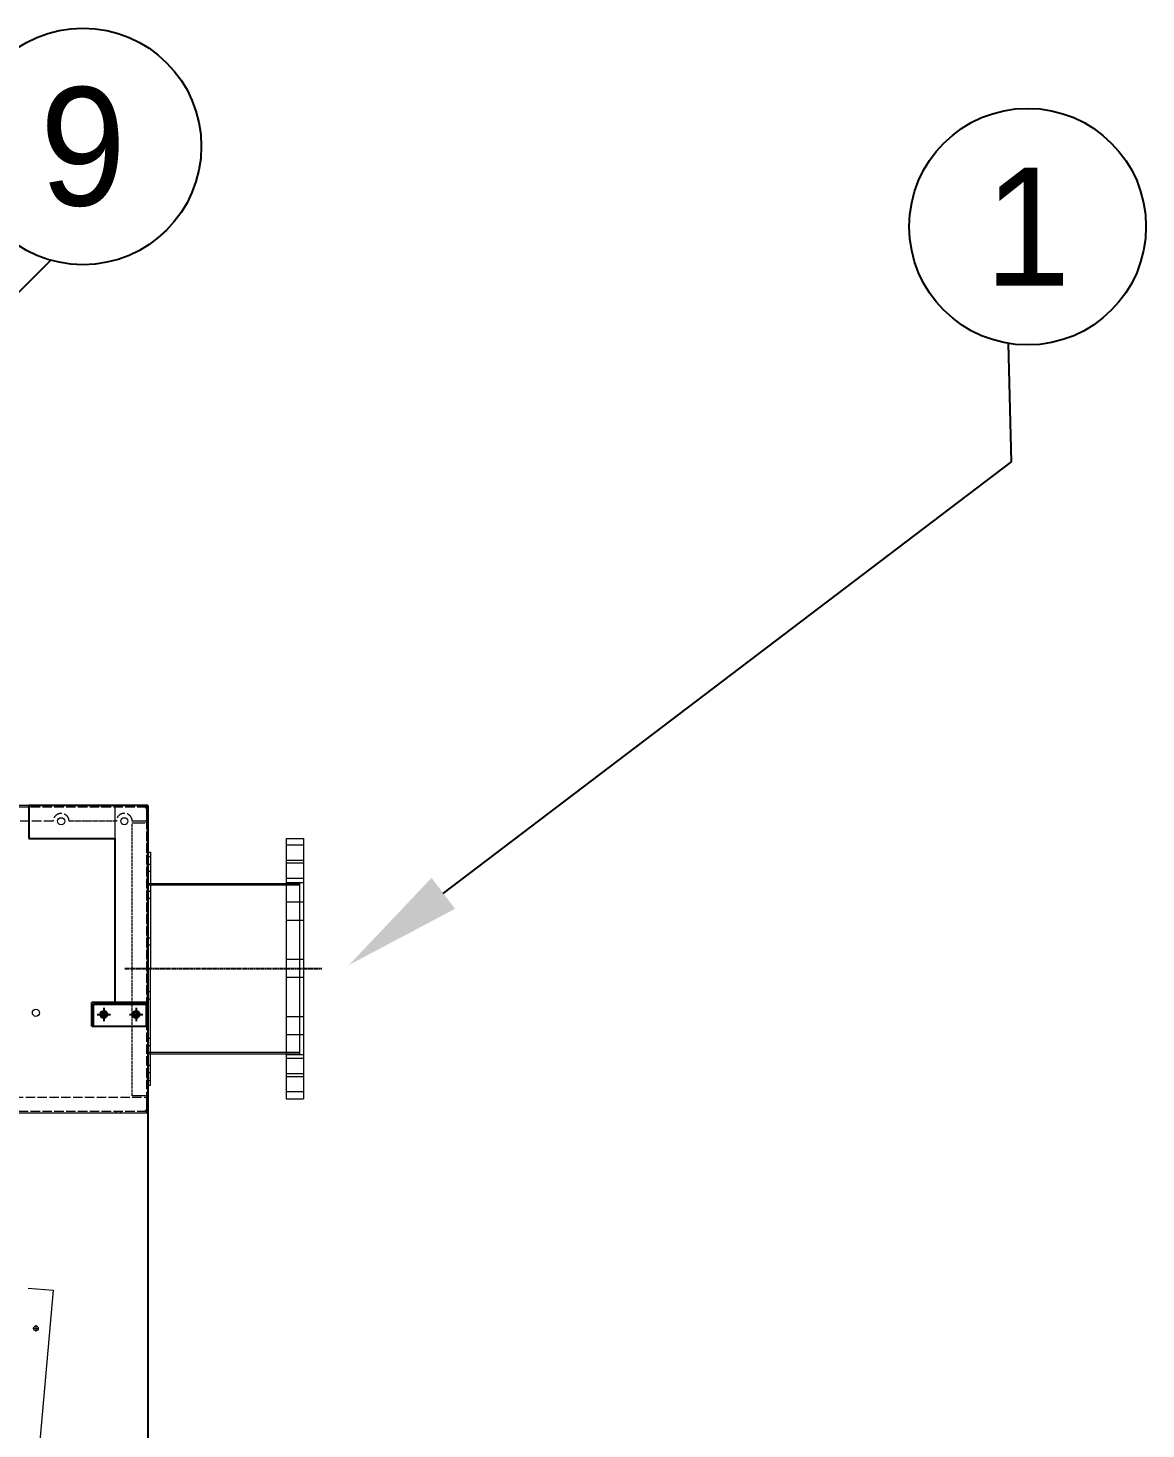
# Model space of a CAD drawing. Header units: millimetres. Extents: x 3026 to 35289, y 2869 to 25683.
# Drawn here: x 19719 to 21136, y 13640 to 15416 of the extents above; entities that cross this region are included whole.
import ezdxf
from ezdxf import colors
from ezdxf.entities.mleader import LeaderData, LeaderLine
from ezdxf.enums import TextEntityAlignment as Align
from ezdxf.math import Vec2, Vec3

# ---------------------------------------------------------------- set-up
doc = ezdxf.new("R2010")
doc.units = ezdxf.units.MM
for name, pattern in [('CENTER', [2, 1.25, -0.25, 0.25, -0.25]), ('DASHDOT', [18.5, 12, -3, 0.5, -3]), ('DASHED', [15, 12, -3])]:
    doc.linetypes.add(name, pattern=pattern)
for name, color, linetype in [('center', 1, 'CENTER'), ('냉각탑_dim', 1, 'Continuous'), ('냉각탑_text', 3, 'Continuous')]:
    doc.layers.add(name, color=color, linetype=linetype)
doc.styles.get("Standard").update_dxf_attribs({"font": 'arial.ttf'})
doc.styles.add('돋움', font='Dotum.ttf')

# ---------------------------------------------------------------- blocks, each defined once
blk = doc.blocks.new('A$C4226346C')
at = {"color": 7, "lineweight": 15}
for p, q in [((23.3, 330), (23.3, 165)), ((45.3, 330), (23.3, 330)), ((23.3, 321.5), (45.3, 321.5)), ((45.3, 330), (45.3, 165)), ((23.3, 302.1), (45.3, 302.1)), ((23.3, 302.1), (45.3, 302.1)), ((217.1, 312.7), (217.1, 165)), ((220.3, 312.7), (217.1, 312.7)), ((220.3, 312.7), (217.1, 312.7)), ((220.3, 307), (217.1, 307)), ((220.3, 312.7), (220.3, 165)), ((23.3, 298.5), (45.3, 298.5)), ((217.1, 297), (220.3, 297)), ((217.1, 297), (220.3, 297)), ((217.1, 288), (220.3, 288)), ((217.1, 288), (220.3, 288)), ((23.3, 279.1), (45.3, 279.1)), ((23.3, 279.1), (45.3, 279.1)), ((45.3, 274), (23.3, 274)), ((28.3, 273), (28.3, 165)), ((45.3, 273), (28.3, 273)), ((220.3, 271), (28.3, 271)), ((217.1, 273), (45.3, 273)), ((220.3, 273), (217.1, 273)), ((220.3, 273), (217.1, 273)), ((220.3, 165), (220.3, 273)), ((23.3, 249), (45.3, 249)), ((23.3, 249), (45.3, 249)), ((217.1, 262.8), (220.3, 262.8)), ((217.1, 262.8), (220.3, 262.8)), ((217.1, 253.8), (220.3, 253.8)), ((217.1, 253.8), (220.3, 253.8)), ((23.3, 226), (45.3, 226)), ((23.3, 226), (45.3, 226)), ((217.1, 203.7), (220.3, 203.7)), ((217.1, 203.7), (220.3, 203.7)), ((217.1, 194.7), (220.3, 194.7)), ((217.1, 194.7), (220.3, 194.7)), ((23.3, 176.5), (45.3, 176.5)), ((23.3, 176.5), (45.3, 176.5)), ((23.3, 165), (23.3, 0)), ((28.3, 165), (28.3, 57)), ((28.3, 165), (28.3, 59)), ((45.3, 165), (45.3, 0)), ((217.1, 17.3), (217.1, 165)), ((220.3, 17.3), (220.3, 165)), ((220.3, 57), (220.3, 165)), ((220.3, 59), (220.3, 165)), ((23.3, 153.5), (45.3, 153.5)), ((23.3, 153.5), (45.3, 153.5)), ((217.1, 135.3), (220.3, 135.3)), ((217.1, 135.3), (220.3, 135.3)), ((217.1, 126.3), (220.3, 126.3)), ((217.1, 126.3), (220.3, 126.3)), ((23.3, 104), (45.3, 104)), ((23.3, 104), (45.3, 104)), ((23.3, 81), (45.3, 81)), ((23.3, 81), (45.3, 81)), ((217.1, 76.2), (220.3, 76.2)), ((217.1, 76.2), (220.3, 76.2)), ((45.3, 56), (23.3, 56)), ((220.3, 59), (28.3, 59)), ((45.3, 57), (28.3, 57)), ((217.1, 57), (45.3, 57)), ((217.1, 67.2), (220.3, 67.2)), ((217.1, 67.2), (220.3, 67.2)), ((220.3, 57), (217.1, 57)), ((220.3, 57), (217.1, 57)), ((23.3, 50.9), (45.3, 50.9)), ((23.3, 50.9), (45.3, 50.9)), ((217.1, 42), (220.3, 42)), ((217.1, 42), (220.3, 42)), ((23.3, 31.5), (45.3, 31.5)), ((23.3, 27.9), (45.3, 27.9)), ((23.3, 27.9), (45.3, 27.9)), ((217.1, 33), (220.3, 33)), ((217.1, 33), (220.3, 33)), ((220.3, 23), (217.1, 23)), ((23.3, 8.5), (45.3, 8.5)), ((220.3, 17.3), (217.1, 17.3)), ((220.3, 17.3), (217.1, 17.3)), ((45.3, 0), (23.3, 0))]:
    blk.add_line(p, q, dxfattribs=at)
at = {"layer": 'center'}
blk.add_line((249.8, 165), (0, 165), dxfattribs=at)
blk = doc.blocks.new('A$C7AF137E1')
at = {"color": 7, "linetype": 'DASHDOT', "lineweight": 13, "ltscale": 0.0195}
for p, q in [((2650, 21.4), (2650, 13.6)), ((2653.9, 17.5), (2646.1, 17.5))]:
    blk.add_line(p, q, dxfattribs=at)
at = {"color": 7, "lineweight": 13, "ltscale": 0.07975}
blk.add_line((2700, 31.9), (2700, 0), dxfattribs=at)
at = {"color": 7, "lineweight": 13}
blk.add_line((2700, 0), (0, 0), dxfattribs=at)
blk.add_circle((2650, 17.5), 3, dxfattribs=at)
blk = doc.blocks.new('A$C60135176')
at = {"color": 1}
for p, q in [((151, 250), (0, 250)), ((0, 250), (0, 208)), ((151, 0), (151, 250)), ((0, 208), (109, 208)), ((109, 208), (109, 0)), ((109, 0), (151, 0))]:
    blk.add_line(p, q, dxfattribs=at)
blk = doc.blocks.new('A$C506531F9')
for p, q in [((71, 30), (0, 30)), ((0, 0), (0, 30)), ((71, 0), (71, 30)), ((0, 0), (71, 0))]:
    blk.add_line(p, q)
at = {"color": 7}
for p, q in [((2, 28), (69, 28)), ((2, 0), (2, 28)), ((69, 0), (69, 28)), ((0, 0), (71, 0))]:
    blk.add_line(p, q, dxfattribs=at)
for centre, radius in [((15, 15), 4.5), ((15, 15), 4.5), ((15, 15), 3), ((56, 15), 4.5), ((56, 15), 4.5), ((56, 15), 3)]:
    blk.add_circle(centre, radius)
at = {"layer": 'center'}
for p, q in [((15, 23.5), (15, 6.5)), ((56, 23.5), (56, 6.5)), ((6.5, 15), (23.5, 15)), ((47.5, 15), (64.5, 15))]:
    blk.add_line(p, q, dxfattribs=at)
blk = doc.blocks.new('1')
at = {"color": 7, "lineweight": 13}
for p, q in [((19869.4, 14430.7), (17372.8, 14430.7)), ((19829.1, 14427.8), (19829.1, 14180.7)), ((19871.1, 14427.8), (19871.1, 14043.6)), ((19869.4, 14180.7), (19829.1, 14180.7)), ((19869.4, 14040.7), (17372.8, 14040.7))]:
    blk.add_line(p, q, dxfattribs=at)
at = {"color": 7, "linetype": 'DASHED', "lineweight": 13}
for p, q in [((19869.4, 14428.7), (17372.8, 14428.7)), ((19869.1, 14427.8), (19869.1, 14043.6)), ((19751.1, 14410.7), (17923.1, 14410.7)), ((19671.1, 14060.7), (19869.4, 14060.7)), ((19869.4, 14042.7), (17372.8, 14042.7))]:
    blk.add_line(p, q, dxfattribs=at)
at = {"color": 7, "linetype": 'DASHED', "lineweight": 13, "ltscale": 0.00625}
for p, q in [((19812.1, 14428.7), (19812.1, 14430.7)), ((19830.1, 14428.7), (19830.1, 14430.7)), ((19871.1, 14427.8), (19869.1, 14427.8)), ((19871.1, 14408.7), (19869.1, 14408.7)), ((19871.1, 14385.2), (19869.1, 14385.2)), ((19871.1, 14376.2), (19869.1, 14376.2)), ((19871.1, 14285.2), (19869.1, 14285.2)), ((19871.1, 14276.2), (19869.1, 14276.2)), ((19871.1, 14185.2), (19869.1, 14185.2)), ((19871.1, 14176.2), (19869.1, 14176.2)), ((19871.1, 14085.2), (19869.1, 14085.2)), ((19871.1, 14076.2), (19869.1, 14076.2)), ((19871.1, 14062.7), (19869.1, 14062.7)), ((19830.1, 14042.7), (19830.1, 14040.7)), ((19836.1, 14042.7), (19836.1, 14040.7)), ((19871.1, 14043.6), (19869.1, 14043.6))]:
    blk.add_line(p, q, dxfattribs=at)
at = {"color": 7, "linetype": 'DASHED', "lineweight": 13, "ltscale": 0.002219}
for p, q in [((19869.4, 14428.7), (19868.7, 14428.7)), ((19869.4, 14042.7), (19868.7, 14042.7))]:
    blk.add_line(p, q, dxfattribs=at)
at = {"color": 7, "linetype": 'DASHED', "lineweight": 13, "ltscale": 0.002812}
for p, q in [((19869.1, 14427.8), (19869.1, 14428.7)), ((19869.1, 14043.6), (19869.1, 14042.7))]:
    blk.add_line(p, q, dxfattribs=at)
at = {"color": 7, "lineweight": 13, "ltscale": 0.004222}
for p, q in [((19869.4, 14429.3), (19869.4, 14430.7)), ((19869.4, 14042), (19869.4, 14040.7))]:
    blk.add_line(p, q, dxfattribs=at)
at = {"color": 7, "lineweight": 13, "ltscale": 0.003766}
for p, q in [((19869.4, 14429.3), (19869.4, 14428.1)), ((19869.4, 14042), (19869.4, 14043.2))]:
    blk.add_line(p, q, dxfattribs=at)
at = {"color": 7, "lineweight": 13, "ltscale": 0.002201}
for p, q in [((19870.1, 14428.7), (19869.4, 14428.7)), ((19870.1, 14042.7), (19869.4, 14042.7))]:
    blk.add_line(p, q, dxfattribs=at)
at = {"color": 7, "linetype": 'DASHED', "lineweight": 13, "ltscale": 0.003094}
for p, q in [((19869.4, 14427.3), (19869.4, 14428.3)), ((19869.4, 14044.1), (19869.4, 14043.1))]:
    blk.add_line(p, q, dxfattribs=at)
at = {"color": 7, "linetype": 'DASHED', "lineweight": 13, "ltscale": 0.051875}
for p, q in [((19869.4, 14427.3), (19869.4, 14410.7)), ((19851.1, 14408.7), (19867.7, 14408.7)), ((19867.7, 14062.7), (19851.1, 14062.7)), ((19869.4, 14060.7), (19869.4, 14044.1))]:
    blk.add_line(p, q, dxfattribs=at)
at = {"color": 7, "lineweight": 13, "ltscale": 0.003112}
for p, q in [((19870.1, 14428.7), (19871.1, 14428.7)), ((19870.1, 14042.7), (19871.1, 14042.7))]:
    blk.add_line(p, q, dxfattribs=at)
blk.add_line((19871.1, 14430.7), (19871.1, 10830.7))
at = {"color": 7, "lineweight": 13, "ltscale": 0.002813}
for p, q in [((19871.1, 14427.8), (19871.1, 14428.7)), ((19871.1, 14043.6), (19871.1, 14042.7))]:
    blk.add_line(p, q, dxfattribs=at)
at = {"color": 7, "linetype": 'DASHED', "lineweight": 13, "ltscale": 0.1875}
blk.add_line((19831.1, 14410.7), (19771.1, 14410.7), dxfattribs=at)
at = {"color": 7, "linetype": 'DASHED', "lineweight": 13, "ltscale": 0.057188}
blk.add_line((19869.4, 14410.7), (19851.1, 14410.7), dxfattribs=at)
at = {"color": 7, "linetype": 'DASHED', "lineweight": 13, "ltscale": 0.298983}
blk.add_line((19851.1, 14062.7), (19851.1, 14408.7), dxfattribs=at)
at = {"color": 7, "linetype": 'DASHED', "lineweight": 13, "ltscale": 0.004375}
for p, q in [((19869.1, 14408.7), (19867.7, 14408.7)), ((19869.1, 14062.7), (19867.7, 14062.7))]:
    blk.add_line(p, q, dxfattribs=at)
at = {"color": 7, "lineweight": 13}
for centre in [(19761.1, 14410.7), (19841.1, 14410.7), (19729.1, 14167.8)]:
    blk.add_circle(centre, 4.5, dxfattribs=at)
at = {"color": 7, "linetype": 'DASHED', "lineweight": 13}
for centre in [(19761.1, 14410.7), (19841.1, 14410.7)]:
    blk.add_arc(centre, 10, 0, 180, dxfattribs=at)
at = {"color": 7, "lineweight": 13}
for points in [[(19869.4, 14429.3), (19869.1, 14429), (19868.7, 14428.6), (19868.4, 14428.2), (19868.1, 14427.7), (19867.7, 14427.3)], [(19870.1, 14428.7), (19869.8, 14428.4), (19869.3, 14428.1), (19868.8, 14427.8), (19868.3, 14427.6), (19867.7, 14427.3)], [(19870.1, 14042.7), (19869.8, 14043), (19869.3, 14043.3), (19868.8, 14043.5), (19868.3, 14043.8), (19867.7, 14044.1)], [(19869.4, 14042), (19869.1, 14042.4), (19868.7, 14042.8), (19868.4, 14043.2), (19868.1, 14043.6), (19867.7, 14044.1)]]:
    blk.add_open_spline(points, degree=5, dxfattribs=at)
at = {"color": 7, "linetype": 'DASHED', "lineweight": 13}
for points in [[(19868.7, 14428.7), (19868.6, 14428.4), (19868.4, 14428.1), (19868.2, 14427.8), (19868, 14427.6), (19867.7, 14427.3)], [(19869.4, 14428.1), (19869.1, 14428), (19868.8, 14427.8), (19868.4, 14427.6), (19868.1, 14427.5), (19867.7, 14427.3)], [(19868.7, 14042.7), (19868.6, 14043), (19868.4, 14043.2), (19868.2, 14043.5), (19868, 14043.8), (19867.7, 14044.1)], [(19869.4, 14043.2), (19869.1, 14043.4), (19868.8, 14043.5), (19868.4, 14043.7), (19868.1, 14043.9), (19867.7, 14044.1)]]:
    blk.add_open_spline(points, degree=5, dxfattribs=at)
for name, p in [('A$C60135176', (19720.1, 14180.7)), ('A$C506531F9', (19800.1, 14150.7))]:
    blk.add_blockref(name, p)
at = {"xscale": -1}
blk.add_blockref('A$C4226346C', (20091.5, 14058.9), dxfattribs=at)
at = {"lineweight": 5, "rotation": 85.00158515409453}
blk.add_blockref('A$C7AF137E1', (19515.6, 11126.3), dxfattribs=at)

msp = doc.modelspace()

# ---------------------------------------------------------------- linework, layer by layer
at = {"layer": '냉각탑_dim', "linetype": 'ByBlock', "lineweight": -2, "elevation": 0}
msp.add_lwpolyline([(19129.2, 14505.7), (19747.9, 15122)], dxfattribs=at)
at = {"layer": '냉각탑_dim', "linetype": 'ByBlock', "lineweight": -2}
for centre in [(19788.7, 15266.3), (20986.1, 15164.5)]:
    msp.add_circle(centre, 150, dxfattribs=at)

# ---------------------------------------------------------------- block references
msp.add_blockref('1', (0, 0))

# ---------------------------------------------------------------- texts
at = {"layer": '냉각탑_text', "style": '돋움'}
for s, p in [('9', (19788.7, 15266.3)), ('1', (20986.1, 15164.5))]:
    msp.add_text(s, height=150, dxfattribs=at).set_placement(p, align=Align.MIDDLE_CENTER)

# ---------------------------------------------------------------- leaders
at = {"layer": '냉각탑_dim'}
ml = msp.add_multileader_mtext('Standard', dxfattribs=at)
ml.set_content('')
ml.set_leader_properties(color=256)
ml.build(insert=Vec2(0, 0))
ml.multileader.update_dxf_attribs({"text_right_attachment_type": 6, "dogleg_length": 5, "arrow_head_size": 150, "scale": 30})
ctx = ml.context
ctx.base_point, ctx.scale, ctx.char_height, ctx.arrow_head_size, ctx.landing_gap_size, ctx.plane_origin, ctx.plane_x_axis, ctx.plane_y_axis = Vec3(20961.7, 15016.5), 30, 5.4, 150, 2.7, Vec3(20128.2, 14148.3), Vec3(-0.027402, 0.999624), Vec3(-0.999624, -0.027402)
ctx.right_attachment = 6
notes = []
notes.append((ctx, [(0, (1, 1, 0), (20965.8, 14866.5), (-0.027402, 0.999624), 150, [(0, [(20126, 14228.5)], 0, [])])]))
ctx.mtext, ml.multileader.dxf.content_type = None, 0
for ctx, leaders in notes:
    for number, flags, end, landing, length, lines in leaders:
        leader = LeaderData()
        leader.index, (leader.has_last_leader_line, leader.has_dogleg_vector, leader.attachment_direction) = number, flags
        leader.last_leader_point, leader.dogleg_vector, leader.dogleg_length = Vec3(end), Vec3(landing), length
        for number, points, colour, breaks in lines:
            line = LeaderLine()
            line.index, line.vertices, line.color, line.breaks = number, Vec3.list(points), colors.encode_raw_color(colour), breaks
            leader.lines.append(line)
        ctx.leaders.append(leader)

doc.saveas('drawing.dxf')
